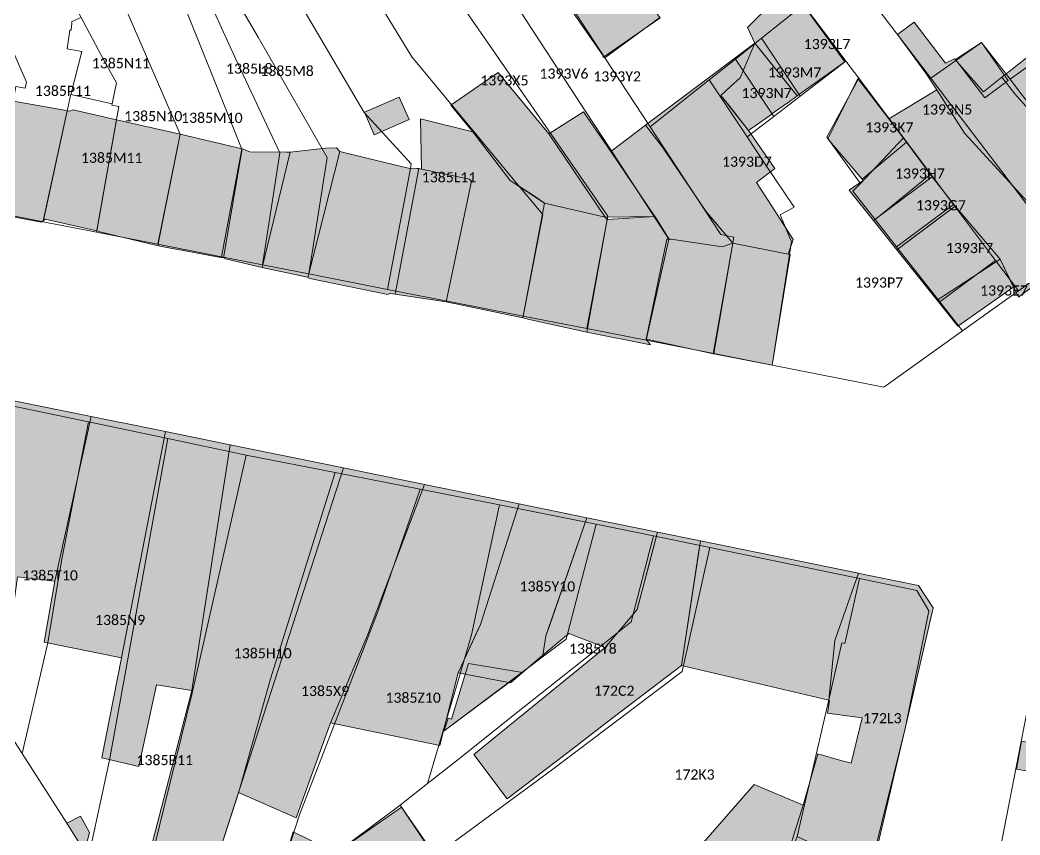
# Model space of a CAD drawing. Header units: metres. Extents: x 113120 to 240396, y 120329 to 242116.
# Drawn here: x 119753.7 to 119832.6, y 121704.6 to 121769 of the extents above; entities that cross this region are included whole.
import ezdxf

# ---------------------------------------------------------------- set-up
doc = ezdxf.new("R2010")
doc.units = ezdxf.units.M
doc.header["$LTSCALE"] = 3
for name, color, linetype, lineweight in [('Bpn_CaPa', 78, 'Continuous', 0), ('Bpn_ReBu', 4, 'Continuous', 0), ('Bpt_CaNu', 7, 'Continuous', 0), ('Hachure bâtiment', 11, 'Continuous', 0)]:
    doc.layers.add(name, color=color, linetype=linetype, lineweight=lineweight)
doc.styles.add('Legend', font='')
doc.styles.get('Legend').set_extended_font_data('Calibri')

msp = doc.modelspace()

# ---------------------------------------------------------------- hatches: boundary and pattern name
at = {"layer": 'Hachure bâtiment'}
h = msp.add_hatch(color=256, dxfattribs=at)
h.dxf.hatch_style = 1
h.paths.add_polyline_path([(119847.075, 121757.809), (119837.643, 121769.505), (119833.59, 121774.258), (119831.157, 121777.885), (119836.876, 121779.522), (119851.268, 121760.913), (119851.272, 121760.907)])
h.paths.add_polyline_path([(119831.72, 121764.168), (119829.87, 121762.801), (119827.562, 121765.843), (119829.62, 121767.184)], flags=16)
h = msp.add_hatch(color=256, dxfattribs=at)
h.dxf.hatch_style = 1
h.paths.add_polyline_path([(119804.231, 121769.129), (119804.048, 121768.997), (119799.754, 121766.029), (119799.744, 121766.022), (119799.678, 121766.192), (119797.091, 121769.908), (119801.398, 121772.938)])
h = msp.add_hatch(color=256, dxfattribs=at)
h.dxf.hatch_style = 1
h.paths.add_polyline_path([(119815.145, 121770.67), (119818.828, 121765.649), (119815.058, 121762.959), (119811.711, 121767.117), (119811.122, 121768.348), (119814.227, 121771.487)])
h = msp.add_hatch(color=256, dxfattribs=at)
h.dxf.hatch_style = 1
h.paths.add_polyline_path([(119831.72, 121764.168), (119829.87, 121762.801), (119827.562, 121765.843), (119829.62, 121767.184)], flags=16)
h.paths.add_polyline_path([(119827.37, 121761.397), (119826.075, 121763.433), (119825.221, 121764.752), (119822.973, 121767.8), (119824.303, 121768.779), (119826.763, 121765.532), (119827.465, 121765.887), (119829.764, 121763.286), (119831.217, 121764.433), (119832.236, 121763.11), (119834.615, 121760.462), (119841.277, 121753.528), (119839.91, 121752.519), (119839.531, 121752.239), (119837.8, 121750.962), (119837.07, 121750.423), (119828.254, 121760.009)])
h = msp.add_hatch(color=256, dxfattribs=at)
h.dxf.hatch_style = 1
h.paths.add_polyline_path([(119804.425, 121758.91), (119803.077, 121760.634), (119811.711, 121767.117), (119810.558, 121764.384), (119809.797, 121763.693), (119809.036, 121763.001), (119811.221, 121760.221), (119813.298, 121757.208), (119811.831, 121756.125), (119813.039, 121754.248), (119814.744, 121751.602), (119814.35, 121750.446), (119809.967, 121751.317), (119808.188, 121753.436), (119807.833, 121753.859)])
h = msp.add_hatch(color=256, dxfattribs=at)
h.dxf.hatch_style = 1
h.paths.add_polyline_path([(119810.558, 121764.384), (119811.711, 121767.117), (119812.495, 121766.143), (119815.058, 121762.959), (119814.927, 121762.865), (119814.481, 121762.547), (119814.41, 121762.496), (119813.245, 121761.665), (119812.866, 121761.394), (119811.221, 121760.221), (119809.647, 121762.223), (119809.036, 121763.001), (119809.797, 121763.693)])
h = msp.add_hatch(color=256, dxfattribs=at)
h.dxf.hatch_style = 1
h.paths.add_polyline_path([(119831.72, 121764.168), (119829.87, 121762.801), (119827.562, 121765.843), (119829.62, 121767.184)], flags=16)
h.paths.add_polyline_path([(119826.075, 121763.433), (119828.254, 121760.009), (119837.07, 121750.423), (119832.517, 121747.061), (119831.072, 121750.063), (119827.531, 121754.24), (119825.715, 121756.562), (119823.683, 121759.307), (119822.288, 121761.151)])
h = msp.add_hatch(color=256, dxfattribs=at)
h.dxf.hatch_style = 1
h.paths.add_polyline_path([(119841.277, 121753.528), (119834.615, 121760.462), (119832.236, 121763.11), (119831.217, 121764.433), (119832.031, 121765.075), (119834.17, 121766.764), (119837.945, 121763.316), (119843.88, 121755.449)])
h.paths.add_polyline_path([(119831.72, 121764.168), (119829.87, 121762.801), (119827.562, 121765.843), (119829.62, 121767.184)], flags=16)
h = msp.add_hatch(color=256, dxfattribs=at)
h.dxf.hatch_style = 1
h.paths.add_polyline_path([(119787.708, 121762.216), (119791.44, 121764.802), (119795.441, 121759.959), (119799.886, 121753.369), (119795.111, 121754.487), (119792.378, 121756.281), (119789.444, 121760.127)])
h = msp.add_hatch(color=256, dxfattribs=at)
h.dxf.hatch_style = 1
h.paths.add_polyline_path([(119819.852, 121764.343), (119822.288, 121761.151), (119823.683, 121759.307), (119820.175, 121756.37), (119817.485, 121759.555)])
h = msp.add_hatch(color=256, dxfattribs=at)
h.dxf.hatch_style = 1
h.paths.add_polyline_path([(119757.189, 121761.829), (119757.41, 121761.787), (119755.519, 121753.089), (119755.377, 121752.969), (119751.516, 121753.687), (119753.172, 121762.546)])
h = msp.add_hatch(color=256, dxfattribs=at)
h.dxf.hatch_style = 1
h.paths.add_polyline_path([(119784.403, 121761.101), (119781.653, 121759.868), (119780.877, 121761.662), (119783.62, 121762.868)])
h = msp.add_hatch(color=256, dxfattribs=at)
h.dxf.hatch_style = 1
h.paths.add_polyline_path([(119761.299, 121761.077), (119759.742, 121752.291), (119755.672, 121753.218), (119755.519, 121753.089), (119757.41, 121761.787), (119757.581, 121761.754), (119757.884, 121761.849)])
h = msp.add_hatch(color=256, dxfattribs=at)
h.dxf.hatch_style = 1
h.paths.add_polyline_path([(119798.173, 121761.704), (119800.329, 121758.57), (119803.81, 121753.439), (119799.886, 121753.369), (119795.441, 121759.959)])
h = msp.add_hatch(color=256, dxfattribs=at)
h.dxf.hatch_style = 1
h.paths.add_polyline_path([(119766.336, 121759.94), (119764.553, 121751.133), (119764.376, 121751.175), (119759.977, 121752.227), (119759.742, 121752.291), (119761.299, 121761.077)])
h = msp.add_hatch(color=256, dxfattribs=at)
h.dxf.hatch_style = 1
h.paths.add_polyline_path([(119794.297, 121755.022), (119795.111, 121754.487), (119793.387, 121745.421), (119787.327, 121746.678), (119789.333, 121756.225), (119789.17, 121756.371), (119785.394, 121757.18), (119785.303, 121761.133), (119789.444, 121760.127), (119790, 121759.399), (119792.378, 121756.281)])
h = msp.add_hatch(color=256, dxfattribs=at)
h.dxf.hatch_style = 1
h.paths.add_polyline_path([(119805.094, 121751.638), (119804.928, 121751.647), (119804.917, 121751.664), (119803.939, 121753.249), (119803.945, 121753.253), (119803.951, 121753.256), (119803.822, 121753.439), (119803.81, 121753.439), (119800.329, 121758.57), (119803.077, 121760.634), (119804.425, 121758.91), (119805.192, 121757.774), (119807.833, 121753.859), (119809.967, 121751.317), (119809.133, 121751.037)])
h = msp.add_hatch(color=256, dxfattribs=at)
h.dxf.hatch_style = 1
h.paths.add_polyline_path([(119771.228, 121758.785), (119769.75, 121750.157), (119769.534, 121750.197), (119764.724, 121751.095), (119764.553, 121751.133), (119766.336, 121759.94)])
h = msp.add_hatch(color=256, dxfattribs=at)
h.dxf.hatch_style = 1
h.paths.add_polyline_path([(119823.675, 121759.3), (119823.683, 121759.307), (119825.715, 121756.562), (119821.084, 121753.104), (119819.158, 121755.518), (119820.258, 121756.272), (119820.175, 121756.37)])
h = msp.add_hatch(color=256, dxfattribs=at)
h.dxf.hatch_style = 1
h.paths.add_polyline_path([(119771.821, 121758.548), (119774.722, 121758.5), (119775.019, 121758.504), (119772.805, 121749.404), (119769.908, 121750.089), (119769.75, 121750.157), (119771.228, 121758.785)])
h = msp.add_hatch(color=256, dxfattribs=at)
h.dxf.hatch_style = 1
h.paths.add_polyline_path([(119778.926, 121758.568), (119776.404, 121748.605), (119776.245, 121748.673), (119772.805, 121749.404), (119775.019, 121758.504), (119777.831, 121758.815), (119778.678, 121758.863)])
h = msp.add_hatch(color=256, dxfattribs=at)
h.dxf.hatch_style = 1
h.paths.add_polyline_path([(119780.955, 121758.072), (119784.566, 121757.19), (119785.028, 121757.216), (119785.182, 121757.225), (119783.318, 121747.286), (119782.886, 121747.352), (119782.737, 121747.266), (119776.562, 121748.537), (119776.404, 121748.605), (119778.926, 121758.568)])
h = msp.add_hatch(color=256, dxfattribs=at)
h.dxf.hatch_style = 1
h.paths.add_polyline_path([(119785.394, 121757.18), (119789.17, 121756.371), (119789.333, 121756.225), (119787.327, 121746.678), (119783.318, 121747.286), (119785.182, 121757.225)])
h = msp.add_hatch(color=256, dxfattribs=at)
h.dxf.hatch_style = 1
h.paths.add_polyline_path([(119827.531, 121754.24), (119822.922, 121750.801), (119821.084, 121753.104), (119825.715, 121756.562)])
h = msp.add_hatch(color=256, dxfattribs=at)
h.dxf.hatch_style = 1
h.paths.add_polyline_path([(119799.886, 121753.369), (119800.051, 121753.185), (119798.437, 121744.292), (119793.795, 121745.326), (119793.624, 121745.366), (119793.387, 121745.421), (119795.111, 121754.487)])
h = msp.add_hatch(color=256, dxfattribs=at)
h.dxf.hatch_style = 1
h.paths.add_polyline_path([(119822.925, 121750.804), (119823.575, 121751.288), (119827.531, 121754.24), (119831.072, 121750.063), (119826.102, 121746.816), (119822.922, 121750.801)])
h = msp.add_hatch(color=256, dxfattribs=at)
h.dxf.hatch_style = 1
h.paths.add_polyline_path([(119804.928, 121751.647), (119804.759, 121751.645), (119803.138, 121743.736), (119803.472, 121743.292), (119798.437, 121744.292), (119800.051, 121753.185), (119803.822, 121753.439)])
h = msp.add_hatch(color=256, dxfattribs=at)
h.dxf.hatch_style = 1
h.paths.add_polyline_path([(119805.094, 121751.638), (119809.133, 121751.037), (119809.967, 121751.317), (119808.419, 121742.57), (119808.199, 121742.618), (119803.138, 121743.736), (119804.759, 121751.645), (119804.928, 121751.647)])
h = msp.add_hatch(color=256, dxfattribs=at)
h.dxf.hatch_style = 1
h.paths.add_polyline_path([(119814.35, 121750.446), (119814.499, 121750.416), (119813.125, 121741.988), (119813.065, 121741.675), (119808.6, 121742.544), (119808.419, 121742.57), (119809.967, 121751.317)])
h = msp.add_hatch(color=256, dxfattribs=at)
h.dxf.hatch_style = 1
h.paths.add_polyline_path([(119827.747, 121744.756), (119826.102, 121746.816), (119830.553, 121749.723), (119831.072, 121750.063), (119832.135, 121747.854), (119832.002, 121747.759), (119829.772, 121746.185)])
h = msp.add_hatch(color=256, dxfattribs=at)
h.dxf.hatch_style = 1
h.paths.add_polyline_path([(119755.28, 121738.455), (119759.301, 121737.632), (119756.421, 121724.607), (119753.472, 121724.95), (119753.133, 121722.42), (119749.925, 121722.703), (119749.931, 121724.413), (119750.074, 121725.346), (119752.19, 121739.087), (119752.569, 121739.009)])
h = msp.add_hatch(color=256, dxfattribs=at)
h.dxf.hatch_style = 1
h.paths.add_polyline_path([(119755.577, 121719.793), (119756.421, 121724.607), (119759.301, 121737.632), (119760.849, 121737.316), (119762.577, 121736.962), (119765.176, 121736.43), (119761.695, 121718.559)])
h = msp.add_hatch(color=256, dxfattribs=at)
h.dxf.hatch_style = 1
h.paths.add_polyline_path([(119761.378, 121716.948), (119761.695, 121718.559), (119765.177, 121736.43), (119768.631, 121735.724), (119770.289, 121735.385), (119767.252, 121715.968), (119764.45, 121716.435), (119763.052, 121709.987), (119760.143, 121710.666)])
h = msp.add_hatch(color=256, dxfattribs=at)
h.dxf.hatch_style = 1
h.paths.add_polyline_path([(119770.289, 121735.385), (119779.215, 121733.559), (119770.924, 121707.927), (119766.388, 121693.774), (119764.711, 121692.925), (119762.309, 121696.884), (119767.252, 121715.968)])
h = msp.add_hatch(color=256, dxfattribs=at)
h.dxf.hatch_style = 1
h.paths.add_polyline_path([(119785.631, 121732.247), (119781.125, 121720.356), (119780.259, 121718.304), (119778.197, 121713.418), (119775.488, 121705.922), (119770.924, 121707.927), (119779.215, 121733.559)])
h = msp.add_hatch(color=256, dxfattribs=at)
h.dxf.hatch_style = 1
h.paths.add_polyline_path([(119793.092, 121730.721), (119790.034, 121721.195), (119789.779, 121720.642), (119788.276, 121717.38), (119787.195, 121713.117), (119786.822, 121711.645), (119778.197, 121713.418), (119781.125, 121720.356), (119785.631, 121732.247)])
h = msp.add_hatch(color=256, dxfattribs=at)
h.dxf.hatch_style = 1
h.paths.add_polyline_path([(119792.417, 121716.581), (119788.276, 121717.38), (119790.034, 121721.195), (119793.092, 121730.721), (119798.446, 121729.626), (119795.213, 121720.298), (119794.979, 121718.76)])
h = msp.add_hatch(color=256, dxfattribs=at)
h.dxf.hatch_style = 1
h.paths.add_polyline_path([(119794.979, 121718.76), (119795.213, 121720.298), (119795.488, 121721.091), (119798.446, 121729.626), (119804.018, 121728.486), (119803.329, 121725.86), (119802.808, 121723.876), (119802.419, 121722.393), (119802.418, 121722.39), (119802.416, 121722.381), (119799.9, 121719.373), (119797.019, 121720.495)])
h = msp.add_hatch(color=256, dxfattribs=at)
h.dxf.hatch_style = 1
h.paths.add_polyline_path([(119802.416, 121722.381), (119804.019, 121728.486), (119807.414, 121727.792), (119807.243, 121726.672), (119807.029, 121725.278), (119805.907, 121717.967), (119800.083, 121713.501), (119797.271, 121711.343), (119792.155, 121707.419), (119789.513, 121710.912), (119793.068, 121713.807), (119799.9, 121719.373)])
h = msp.add_hatch(color=256, dxfattribs=at)
h.dxf.hatch_style = 1
h.paths.add_polyline_path([(119817.551, 121715.214), (119817.549, 121715.206), (119805.907, 121717.967), (119807.414, 121727.792), (119819.883, 121725.241), (119818.038, 121719.938)])
h = msp.add_hatch(color=256, dxfattribs=at)
h.dxf.hatch_style = 1
h.paths.add_polyline_path([(119819.883, 121725.241), (119820.355, 121725.145), (119820.877, 121725.038), (119822.828, 121724.639), (119824.635, 121724.27), (119825.801, 121722.513), (119823.657, 121713.321), (119822.716, 121709.29), (119820.696, 121700.631), (119817.193, 121701.523), (119815.921, 121701.846), (119815.161, 121702.04), (119814.785, 121702.136), (119814.492, 121702.21), (119814.087, 121702.313), (119815.538, 121706.924), (119816.673, 121710.967), (119816.73, 121710.951), (119816.962, 121710.886), (119818.223, 121710.536), (119819.317, 121710.233), (119820.188, 121713.809), (119817.63, 121714.168), (119817.621, 121714.169), (119817.446, 121714.194), (119817.613, 121715.191), (119817.55, 121715.206), (119818.038, 121719.938)])
h = msp.add_hatch(color=256, dxfattribs=at)
h.dxf.hatch_style = 1
h.paths.add_polyline_path([(119793.36, 121717.408), (119787.186, 121712.801), (119787.486, 121713.785), (119787.753, 121713.718), (119789.103, 121718.101)])
h = msp.add_hatch(color=256, dxfattribs=at)
h.dxf.hatch_style = 1
h.paths.add_polyline_path([(119835.753, 121702.618), (119833.084, 121702.939), (119834.302, 121709.416), (119836.603, 121709.018)], flags=16)
h.paths.add_polyline_path([(119842.843, 121710.141), (119847.753, 121709.251), (119847.653, 121708.901), (119852.382, 121707.971), (119859.254, 121706.621), (119858.72, 121703.118), (119852.52, 121704.001), (119851.86, 121699.564), (119849.82, 121699.668), (119850.353, 121705.718), (119848.12, 121706.118), (119847.02, 121702.318), (119845.103, 121702.651), (119845.57, 121705.468), (119842.17, 121706.468), (119840.27, 121696.818), (119836.253, 121697.601), (119836.136, 121696.179), (119830.448, 121697.296), (119831.603, 121703.118), (119835.753, 121702.618), (119836.603, 121709.018), (119832.37, 121709.751), (119832.77, 121711.968)])
h = msp.add_hatch(color=256, dxfattribs=at)
h.dxf.hatch_style = 1
h.paths.add_polyline_path([(119814.087, 121702.313), (119809.137, 121702.507), (119807.279, 121703.558), (119811.659, 121708.555), (119815.538, 121706.924)])
h = msp.add_hatch(color=256, dxfattribs=at)
h.dxf.hatch_style = 1
h.paths.add_polyline_path([(119786.744, 121702.36), (119781.27, 121698.568), (119791.27, 121683.251), (119793.286, 121684.651), (119796.67, 121680.451), (119793.47, 121678.068), (119791.953, 121680.168), (119791.62, 121680.201), (119789.07, 121677.418), (119774.686, 121700.026), (119773.953, 121700.668), (119775.253, 121704.818), (119778.653, 121703.151), (119783.803, 121706.768)])
h = msp.add_hatch(color=256, dxfattribs=at)
h.dxf.hatch_style = 1
h.paths.add_polyline_path([(119759.17, 121704.768), (119758.77, 121703.268), (119757.37, 121705.501), (119758.47, 121706.051)])

# ---------------------------------------------------------------- linework, layer by layer
at = {"layer": 'Bpn_CaPa'}
for points in [[(119741.32, 121782.6), (119745.081, 121784.914), (119751.139, 121771.037), (119751.383, 121770.478), (119752.851, 121767.116), (119754.188, 121764.051), (119754.092, 121763.561), (119753.356, 121763.705), (119751.537, 121753.8), (119746.673, 121754.757), (119748.219, 121764.062), (119747.337, 121767.332), (119746.664, 121769.801), (119745.229, 121774.432), (119741.32, 121782.6)], [(119780.408, 121772.961), (119775.858, 121770.149), (119780.853, 121761.65), (119784.579, 121757.583), (119784.525, 121757.215), (119782.689, 121747.67), (119776.477, 121748.892), (119777.929, 121758.099), (119772.486, 121767.601), (119768.853, 121773.8), (119767.046, 121777.213), (119770.553, 121779.017), (119775.214, 121781.414), (119777.991, 121776.905), (119779.949, 121773.726), (119780.408, 121772.961)], [(119799.868, 121765.971), (119803.433, 121760.511), (119807.703, 121754.017), (119809.025, 121752.01), (119810.052, 121751.808), (119808.462, 121742.599), (119803.12, 121743.65), (119804.928, 121751.646), (119800.222, 121758.866), (119798.373, 121761.702), (119787.849, 121777.845), (119791, 121779.489), (119797.224, 121770.001), (119799.868, 121765.971)], [(119784.472, 121776.084), (119787.849, 121777.845), (119798.373, 121761.702), (119800.222, 121758.866), (119804.928, 121751.646), (119803.12, 121743.65), (119798.442, 121744.57), (119800.11, 121753.45), (119795.683, 121759.858), (119784.472, 121776.084)], [(119820.383, 121771.211), (119823.653, 121773.417), (119822.42, 121775.467), (119831.758, 121777.993), (119835.278, 121773.134), (119838.338, 121768.909), (119834.952, 121766.488), (119831.86, 121764.278), (119829.62, 121767.183), (119825.597, 121764.358), (119821.51, 121769.73), (119820.383, 121771.211)], [(119780.408, 121772.961), (119779.949, 121773.726), (119784.472, 121776.084), (119795.683, 121759.858), (119800.11, 121753.45), (119798.442, 121744.57), (119793.414, 121745.56), (119794.958, 121753.587), (119792.619, 121756.379), (119789.748, 121759.857), (119789.67, 121759.95), (119789.198, 121760.523), (119785.924, 121764.488), (119784.612, 121766.045), (119780.408, 121772.961)], [(119832.527, 121747.55), (119830.726, 121749.949), (119827.401, 121754.381), (119826.902, 121755.045), (119825.6, 121756.78), (119823.447, 121759.65), (119819.918, 121764.353), (119818.898, 121765.711), (119817.915, 121767.021), (119815.564, 121770.154), (119813.503, 121772.9), (119817.153, 121775.65), (119818.703, 121773.417), (119820.383, 121771.211), (119821.51, 121769.73), (119825.597, 121764.358), (119827.663, 121761.644), (119828.449, 121760.611), (119836.323, 121750.264), (119832.527, 121747.55)], [(119758.511, 121769.155), (119758.367, 121769.089), (119757.74, 121768.802), (119757.786, 121768.699), (119757.712, 121768.138), (119757.626, 121768.144), (119757.411, 121766.675), (119758.568, 121766.458), (119757.697, 121763.064), (119757.645, 121762.861), (119755.504, 121753.019), (119751.537, 121753.8), (119753.356, 121763.705), (119754.092, 121763.561), (119754.188, 121764.051), (119752.851, 121767.116), (119751.383, 121770.478), (119751.139, 121771.037), (119756.27, 121773.396), (119757.468, 121771.13), (119758.511, 121769.155)], [(119767.379, 121773.193), (119768.853, 121773.8), (119772.486, 121767.601), (119777.929, 121758.099), (119776.477, 121748.892), (119772.833, 121749.609), (119774.194, 121758.45), (119770.7, 121765.905), (119767.379, 121773.193)], [(119769.592, 121750.247), (119771.192, 121758.743), (119768.674, 121765.06), (119768.014, 121766.714), (119765.706, 121772.505), (119767.379, 121773.193), (119770.7, 121765.905), (119774.194, 121758.45), (119772.833, 121749.609), (119769.592, 121750.247)], [(119780.408, 121772.961), (119784.612, 121766.045), (119785.924, 121764.488), (119789.198, 121760.523), (119789.67, 121759.95), (119789.748, 121759.857), (119792.619, 121756.379), (119794.958, 121753.587), (119793.414, 121745.56), (119789.715, 121746.287), (119782.689, 121747.67), (119784.525, 121757.215), (119784.579, 121757.583), (119780.853, 121761.65), (119775.858, 121770.149), (119780.408, 121772.961)], [(119799.868, 121765.971), (119797.224, 121770.001), (119801.329, 121773.031), (119804.214, 121769.152), (119799.868, 121765.971)], [(119759.724, 121752.189), (119761.482, 121762.106), (119760.942, 121762.213), (119760.965, 121762.331), (119761.29, 121763.979), (119760.298, 121765.773), (119758.511, 121769.155), (119757.468, 121771.13), (119761.02, 121772.217), (119761.614, 121770.82), (119762.37, 121769.04), (119766.336, 121759.939), (119764.574, 121751.235), (119759.724, 121752.189)], [(119769.592, 121750.247), (119764.574, 121751.235), (119766.336, 121759.939), (119762.37, 121769.04), (119761.614, 121770.82), (119765.706, 121772.505), (119768.014, 121766.714), (119768.674, 121765.06), (119771.192, 121758.743), (119769.592, 121750.247)], [(119815.294, 121762.935), (119812.245, 121767.515), (119815.564, 121770.154), (119817.915, 121767.021), (119818.898, 121765.711), (119815.294, 121762.935)], [(119760.965, 121762.331), (119757.697, 121763.064), (119758.568, 121766.458), (119757.411, 121766.675), (119757.626, 121768.144), (119757.712, 121768.138), (119757.786, 121768.699), (119757.74, 121768.802), (119758.367, 121769.089), (119758.511, 121769.155), (119760.298, 121765.773), (119761.29, 121763.979), (119760.965, 121762.331)], [(119815.294, 121762.935), (119813.202, 121761.325), (119810.176, 121765.871), (119812.245, 121767.515), (119815.294, 121762.935)], [(119825.597, 121764.358), (119829.62, 121767.183), (119831.86, 121764.278), (119832.566, 121763.363), (119834.52, 121760.829), (119840.413, 121753.187), (119836.323, 121750.264), (119828.449, 121760.611), (119827.663, 121761.644), (119825.597, 121764.358)], [(119831.86, 121764.278), (119834.952, 121766.488), (119837.611, 121763.039), (119843.504, 121755.397), (119840.413, 121753.187), (119834.52, 121760.829), (119832.566, 121763.363), (119831.86, 121764.278)], [(119810.176, 121765.871), (119813.202, 121761.325), (119811.111, 121759.714), (119808.107, 121764.226), (119810.176, 121765.871)], [(119815.294, 121762.935), (119818.898, 121765.711), (119819.918, 121764.353), (119817.403, 121759.7), (119820.04, 121756.039), (119819.453, 121755.417), (119821.206, 121753.189), (119822.901, 121751.035), (119826.327, 121746.679), (119828.12, 121744.4), (119821.901, 121739.954), (119813.064, 121741.674), (119814.603, 121751.417), (119813.703, 121753.55), (119814.803, 121754.167), (119812.587, 121757.497), (119811.111, 121759.714), (119813.202, 121761.325), (119815.294, 121762.935)], [(119813.064, 121741.674), (119808.462, 121742.599), (119810.052, 121751.808), (119809.025, 121752.01), (119807.703, 121754.017), (119803.433, 121760.511), (119808.107, 121764.226), (119811.111, 121759.714), (119812.587, 121757.497), (119814.803, 121754.167), (119813.703, 121753.55), (119814.603, 121751.417), (119813.064, 121741.674)], [(119819.918, 121764.353), (119823.447, 121759.65), (119820.04, 121756.039), (119817.403, 121759.7), (119819.918, 121764.353)], [(119760.965, 121762.331), (119760.942, 121762.213), (119761.482, 121762.106), (119759.724, 121752.189), (119755.504, 121753.019), (119757.645, 121762.861), (119757.697, 121763.064), (119760.965, 121762.331)], [(119820.04, 121756.039), (119823.447, 121759.65), (119825.6, 121756.78), (119821.206, 121753.189), (119819.453, 121755.417), (119820.04, 121756.039)], [(119827.401, 121754.381), (119822.901, 121751.035), (119821.206, 121753.189), (119825.6, 121756.78), (119826.902, 121755.045), (119827.401, 121754.381)], [(119827.401, 121754.381), (119830.726, 121749.949), (119826.327, 121746.679), (119822.901, 121751.035), (119827.401, 121754.381)], [(119832.527, 121747.55), (119828.12, 121744.4), (119826.327, 121746.679), (119830.726, 121749.949), (119832.527, 121747.55)], [(119753.846, 121710.997), (119748.612, 121719.18), (119749.403, 121722.646), (119750.963, 121729.464), (119753.035, 121738.48), (119759.099, 121737.202), (119757.003, 121726.485), (119756.588, 121724.055), (119755.87, 121719.747), (119753.846, 121710.997)], [(119765.364, 121735.882), (119760.745, 121710.465), (119759.082, 121702.779), (119758.77, 121703.267), (119757.37, 121705.5), (119753.846, 121710.997), (119755.87, 121719.747), (119756.588, 121724.055), (119757.003, 121726.485), (119759.099, 121737.202), (119765.364, 121735.882)], [(119731.24, 121732.122), (119734.507, 121736.185), (119734.824, 121735.902), (119740.808, 121730.559), (119742.611, 121728.949), (119745.403, 121724.25), (119746.603, 121722.217), (119748.612, 121719.18), (119753.846, 121710.997), (119757.37, 121705.5), (119758.77, 121703.267), (119759.082, 121702.779), (119754.233, 121699.847), (119744.55, 121716.939), (119741.065, 121723.163), (119739.757, 121725.498), (119732.17, 121731.451), (119731.24, 121732.122)], [(119765.364, 121735.882), (119771.527, 121734.583), (119767.253, 121715.667), (119762.553, 121696.617), (119764.87, 121693.017), (119763.747, 121692.179), (119760.129, 121689.478), (119754.233, 121699.847), (119759.082, 121702.779), (119760.745, 121710.465), (119765.364, 121735.882)], [(119771.527, 121734.583), (119778.572, 121733.194), (119773.46, 121716.912), (119770.97, 121707.967), (119766.47, 121694.05), (119765.846, 121693.647), (119764.87, 121693.017), (119762.553, 121696.617), (119767.253, 121715.667), (119771.527, 121734.583)], [(119767.663, 121694.938), (119766.47, 121694.05), (119770.97, 121707.967), (119773.46, 121716.912), (119778.572, 121733.194), (119785.269, 121731.873), (119781.961, 121722.268), (119781.038, 121719.873), (119775.753, 121706.167), (119773.533, 121699.325), (119771.141, 121697.538), (119767.663, 121694.938)], [(119785.871, 121708.63), (119783.696, 121706.924), (119779.849, 121704.048), (119778.925, 121703.357), (119777.995, 121702.662), (119774.652, 121700.161), (119773.533, 121699.325), (119775.753, 121706.167), (119781.038, 121719.873), (119781.961, 121722.268), (119785.269, 121731.873), (119791.543, 121730.636), (119789.329, 121720.371), (119788.216, 121716.591), (119787.072, 121712.707), (119786.965, 121712.344), (119786.656, 121711.294), (119785.871, 121708.63)], [(119787.072, 121712.707), (119788.216, 121716.591), (119789.329, 121720.371), (119791.543, 121730.636), (119799.181, 121729.129), (119796.814, 121720.047), (119795.436, 121719.01), (119791.28, 121715.881), (119787.072, 121712.707)], [(119785.871, 121708.63), (119786.656, 121711.294), (119786.965, 121712.344), (119787.072, 121712.707), (119791.28, 121715.881), (119795.436, 121719.01), (119796.814, 121720.047), (119799.181, 121729.129), (119803.703, 121728.194), (119801.938, 121721.401), (119799.319, 121719.286), (119792.227, 121713.682), (119788.648, 121710.808), (119787.188, 121709.663), (119785.871, 121708.63)], [(119785.871, 121708.63), (119787.188, 121709.663), (119788.648, 121710.808), (119792.227, 121713.682), (119799.319, 121719.286), (119801.938, 121721.401), (119803.703, 121728.194), (119808.166, 121727.272), (119805.976, 121717.481), (119797.586, 121711.133), (119795.535, 121709.601), (119786.462, 121702.909), (119783.696, 121706.924), (119785.871, 121708.63)], [(119815.053, 121704.45), (119813.782, 121701.005), (119812.635, 121701.531), (119807.553, 121704.017), (119803.853, 121699.767), (119796.544, 121691.666), (119795.583, 121690.592), (119786.803, 121702.4), (119786.462, 121702.909), (119795.535, 121709.601), (119797.586, 121711.133), (119805.976, 121717.481), (119808.166, 121727.272), (119819.972, 121724.829), (119818.817, 121719.691), (119818.591, 121719.742), (119817.552, 121715.25), (119815.053, 121704.45)], [(119815.053, 121704.45), (119817.552, 121715.25), (119818.591, 121719.742), (119818.817, 121719.691), (119819.972, 121724.829), (119824.495, 121723.879), (119825.447, 121722.281), (119823.603, 121713.083), (119820.777, 121701.743), (119815.053, 121704.45)], [(119840.956, 121701.358), (119838.004, 121701.893), (119831.018, 121703.16), (119832.737, 121711.941), (119834.687, 121721.897), (119844.605, 121719.934), (119842.68, 121710.138), (119841.967, 121706.505), (119844.673, 121706.014), (119843.662, 121700.867), (119840.956, 121701.358)], [(119786.462, 121702.909), (119786.803, 121702.4), (119783.059, 121699.807), (119779.849, 121704.048), (119783.696, 121706.924), (119786.462, 121702.909)]]:
    msp.add_lwpolyline(points, close=True, dxfattribs=at)
at = {"layer": 'Bpn_ReBu'}
for points in [[(119804.231, 121769.129), (119804.048, 121768.997), (119799.754, 121766.029), (119799.744, 121766.022), (119799.678, 121766.192), (119797.091, 121769.908), (119801.398, 121772.938), (119804.231, 121769.129)], [(119815.145, 121770.67), (119818.828, 121765.649), (119815.058, 121762.959), (119811.711, 121767.117), (119811.122, 121768.348), (119814.227, 121771.487), (119815.145, 121770.67)], [(119827.37, 121761.397), (119826.075, 121763.433), (119825.221, 121764.752), (119822.973, 121767.8), (119824.303, 121768.779), (119826.763, 121765.532), (119827.465, 121765.887), (119829.764, 121763.286), (119831.217, 121764.433), (119832.236, 121763.11), (119834.615, 121760.462), (119841.277, 121753.528), (119839.91, 121752.519), (119839.531, 121752.239), (119837.8, 121750.962), (119837.07, 121750.423), (119828.254, 121760.009), (119827.37, 121761.397)], [(119804.425, 121758.91), (119803.077, 121760.634), (119811.711, 121767.117), (119810.558, 121764.384), (119809.797, 121763.693), (119809.036, 121763.001), (119811.221, 121760.221), (119813.298, 121757.208), (119811.831, 121756.125), (119813.039, 121754.248), (119814.744, 121751.602), (119814.35, 121750.446), (119809.967, 121751.317), (119808.188, 121753.436), (119807.833, 121753.859), (119804.425, 121758.91)], [(119810.558, 121764.384), (119811.711, 121767.117), (119812.495, 121766.143), (119815.058, 121762.959), (119814.927, 121762.865), (119814.481, 121762.547), (119814.41, 121762.496), (119813.245, 121761.665), (119812.866, 121761.394), (119811.221, 121760.221), (119809.647, 121762.223), (119809.036, 121763.001), (119809.797, 121763.693), (119810.558, 121764.384)], [(119831.72, 121764.168), (119829.87, 121762.801), (119827.562, 121765.843), (119829.62, 121767.184), (119831.72, 121764.168)], [(119841.277, 121753.528), (119834.615, 121760.462), (119832.236, 121763.11), (119831.217, 121764.433), (119832.031, 121765.075), (119834.17, 121766.764), (119837.945, 121763.316), (119843.88, 121755.449), (119841.277, 121753.528)], [(119787.708, 121762.216), (119791.44, 121764.802), (119795.441, 121759.959), (119799.886, 121753.369), (119795.111, 121754.487), (119792.378, 121756.281), (119789.444, 121760.127), (119787.708, 121762.216)], [(119819.852, 121764.343), (119822.288, 121761.151), (119823.683, 121759.307), (119820.175, 121756.37), (119817.485, 121759.555), (119819.852, 121764.343)], [(119826.075, 121763.433), (119828.254, 121760.009), (119837.07, 121750.423), (119832.517, 121747.061), (119831.072, 121750.063), (119827.531, 121754.24), (119825.715, 121756.562), (119823.683, 121759.307), (119822.288, 121761.151), (119826.075, 121763.433)], [(119757.189, 121761.829), (119757.41, 121761.787), (119755.519, 121753.089), (119755.377, 121752.969), (119751.516, 121753.687), (119753.172, 121762.546), (119757.189, 121761.829)], [(119784.403, 121761.101), (119781.653, 121759.868), (119780.877, 121761.662), (119783.62, 121762.868), (119784.403, 121761.101)], [(119761.299, 121761.077), (119759.742, 121752.291), (119755.672, 121753.218), (119755.519, 121753.089), (119757.41, 121761.787), (119757.581, 121761.754), (119757.884, 121761.849), (119761.299, 121761.077)], [(119798.173, 121761.704), (119800.329, 121758.57), (119803.81, 121753.439), (119799.886, 121753.369), (119795.441, 121759.959), (119798.173, 121761.704)], [(119766.336, 121759.94), (119764.553, 121751.133), (119764.376, 121751.175), (119759.977, 121752.227), (119759.742, 121752.291), (119761.299, 121761.077), (119766.336, 121759.94)], [(119794.297, 121755.022), (119795.111, 121754.487), (119793.387, 121745.421), (119787.327, 121746.678), (119789.333, 121756.225), (119789.17, 121756.371), (119785.394, 121757.18), (119785.303, 121761.133), (119789.444, 121760.127), (119790, 121759.399), (119792.378, 121756.281), (119794.297, 121755.022)], [(119805.094, 121751.638), (119804.928, 121751.647), (119804.917, 121751.664), (119803.939, 121753.249), (119803.945, 121753.253), (119803.951, 121753.256), (119803.822, 121753.439), (119803.81, 121753.439), (119800.329, 121758.57), (119803.077, 121760.634), (119804.425, 121758.91), (119805.192, 121757.774), (119807.833, 121753.859), (119809.967, 121751.317), (119809.133, 121751.037), (119805.094, 121751.638)], [(119771.228, 121758.785), (119769.75, 121750.157), (119769.534, 121750.197), (119764.724, 121751.095), (119764.553, 121751.133), (119766.336, 121759.94), (119771.228, 121758.785)], [(119823.675, 121759.3), (119823.683, 121759.307), (119825.715, 121756.562), (119821.084, 121753.104), (119819.158, 121755.518), (119820.258, 121756.272), (119820.175, 121756.37), (119823.675, 121759.3)], [(119771.821, 121758.548), (119774.722, 121758.5), (119775.019, 121758.504), (119772.805, 121749.404), (119769.908, 121750.089), (119769.75, 121750.157), (119771.228, 121758.785), (119771.821, 121758.548)], [(119778.926, 121758.568), (119776.404, 121748.605), (119776.245, 121748.673), (119772.805, 121749.404), (119775.019, 121758.504), (119777.831, 121758.815), (119778.678, 121758.863), (119778.926, 121758.568)], [(119780.955, 121758.072), (119784.566, 121757.19), (119785.028, 121757.216), (119785.182, 121757.225), (119783.318, 121747.286), (119782.886, 121747.352), (119782.737, 121747.266), (119776.562, 121748.537), (119776.404, 121748.605), (119778.926, 121758.568), (119780.955, 121758.072)], [(119785.394, 121757.18), (119789.17, 121756.371), (119789.333, 121756.225), (119787.327, 121746.678), (119783.318, 121747.286), (119785.182, 121757.225), (119785.394, 121757.18)], [(119827.531, 121754.24), (119822.922, 121750.801), (119821.084, 121753.104), (119825.715, 121756.562), (119827.531, 121754.24)], [(119799.886, 121753.369), (119800.051, 121753.185), (119798.437, 121744.292), (119793.795, 121745.326), (119793.624, 121745.366), (119793.387, 121745.421), (119795.111, 121754.487), (119799.886, 121753.369)], [(119822.925, 121750.804), (119823.575, 121751.288), (119827.531, 121754.24), (119831.072, 121750.063), (119826.102, 121746.816), (119822.922, 121750.801), (119822.925, 121750.804)], [(119804.928, 121751.647), (119804.759, 121751.645), (119803.138, 121743.736), (119803.472, 121743.292), (119798.437, 121744.292), (119800.051, 121753.185), (119803.822, 121753.439), (119804.928, 121751.647)], [(119805.094, 121751.638), (119809.133, 121751.037), (119809.967, 121751.317), (119808.419, 121742.57), (119808.199, 121742.618), (119803.138, 121743.736), (119804.759, 121751.645), (119804.928, 121751.647), (119805.094, 121751.638)], [(119814.35, 121750.446), (119814.499, 121750.416), (119813.125, 121741.988), (119813.065, 121741.675), (119808.6, 121742.544), (119808.419, 121742.57), (119809.967, 121751.317), (119814.35, 121750.446)], [(119827.747, 121744.756), (119826.102, 121746.816), (119830.553, 121749.723), (119831.072, 121750.063), (119832.135, 121747.854), (119832.002, 121747.759), (119829.772, 121746.185), (119827.747, 121744.756)], [(119755.28, 121738.455), (119759.301, 121737.632), (119756.421, 121724.607), (119753.472, 121724.95), (119753.133, 121722.42), (119749.925, 121722.703), (119749.931, 121724.413), (119750.074, 121725.346), (119752.19, 121739.087), (119752.569, 121739.009), (119755.28, 121738.455)], [(119755.577, 121719.793), (119756.421, 121724.607), (119759.301, 121737.632), (119760.849, 121737.316), (119762.577, 121736.962), (119765.176, 121736.43), (119761.695, 121718.559), (119755.577, 121719.793)], [(119761.378, 121716.948), (119761.695, 121718.559), (119765.177, 121736.43), (119768.631, 121735.724), (119770.289, 121735.385), (119767.252, 121715.968), (119764.45, 121716.435), (119763.052, 121709.987), (119760.143, 121710.666), (119761.378, 121716.948)], [(119770.289, 121735.385), (119779.215, 121733.559), (119770.924, 121707.927), (119766.388, 121693.774), (119764.711, 121692.925), (119762.309, 121696.884), (119767.252, 121715.968), (119770.289, 121735.385)], [(119785.631, 121732.247), (119781.125, 121720.356), (119780.259, 121718.304), (119778.197, 121713.418), (119775.488, 121705.922), (119770.924, 121707.927), (119779.215, 121733.559), (119785.631, 121732.247)], [(119793.092, 121730.721), (119790.034, 121721.195), (119789.779, 121720.642), (119788.276, 121717.38), (119787.195, 121713.117), (119786.822, 121711.645), (119778.197, 121713.418), (119781.125, 121720.356), (119785.631, 121732.247), (119793.092, 121730.721)], [(119792.417, 121716.581), (119788.276, 121717.38), (119790.034, 121721.195), (119793.092, 121730.721), (119798.446, 121729.626), (119795.213, 121720.298), (119794.979, 121718.76), (119792.417, 121716.581)], [(119794.979, 121718.76), (119795.213, 121720.298), (119795.488, 121721.091), (119798.446, 121729.626), (119804.018, 121728.486), (119803.329, 121725.86), (119802.808, 121723.876), (119802.419, 121722.393), (119802.418, 121722.39), (119802.416, 121722.381), (119799.9, 121719.373), (119797.019, 121720.495), (119794.979, 121718.76)], [(119802.416, 121722.381), (119804.019, 121728.486), (119807.414, 121727.792), (119807.243, 121726.672), (119807.029, 121725.278), (119805.907, 121717.967), (119800.083, 121713.501), (119797.271, 121711.343), (119792.155, 121707.419), (119789.513, 121710.912), (119793.068, 121713.807), (119799.9, 121719.373), (119802.416, 121722.381)], [(119817.551, 121715.214), (119817.549, 121715.206), (119805.907, 121717.967), (119807.414, 121727.792), (119819.883, 121725.241), (119818.038, 121719.938), (119817.551, 121715.214)], [(119793.36, 121717.408), (119787.186, 121712.801), (119787.486, 121713.785), (119787.753, 121713.718), (119789.103, 121718.101), (119793.36, 121717.408)], [(119814.087, 121702.313), (119809.137, 121702.507), (119807.279, 121703.558), (119811.659, 121708.555), (119815.538, 121706.924), (119814.087, 121702.313)], [(119786.744, 121702.36), (119781.27, 121698.568), (119791.27, 121683.251), (119793.286, 121684.651), (119796.67, 121680.451), (119793.47, 121678.068), (119791.953, 121680.168), (119791.62, 121680.201), (119789.07, 121677.418), (119774.686, 121700.026), (119773.953, 121700.668), (119775.253, 121704.818), (119778.653, 121703.151), (119783.803, 121706.768), (119786.744, 121702.36)], [(119759.17, 121704.768), (119758.77, 121703.268), (119757.37, 121705.501), (119758.47, 121706.051), (119759.17, 121704.768)]]:
    msp.add_lwpolyline(points, close=True, dxfattribs=at)
for points in [[(119814.087, 121702.313), (119815.538, 121706.924), (119816.673, 121710.967), (119816.73, 121710.951), (119816.962, 121710.886), (119818.223, 121710.536), (119819.317, 121710.233), (119820.188, 121713.809), (119817.63, 121714.168), (119817.621, 121714.169), (119817.446, 121714.194), (119817.613, 121715.191), (119817.55, 121715.206), (119818.038, 121719.938), (119819.883, 121725.241), (119819.883, 121725.241), (119820.355, 121725.145), (119820.877, 121725.038), (119822.828, 121724.639), (119824.635, 121724.27), (119825.801, 121722.513), (119823.657, 121713.321), (119822.716, 121709.29), (119820.696, 121700.631)], [(119835.753, 121702.618), (119836.603, 121709.018), (119832.37, 121709.751), (119832.77, 121711.968), (119842.843, 121710.141), (119842.843, 121710.141), (119847.753, 121709.251), (119847.653, 121708.901), (119852.382, 121707.971), (119859.254, 121706.621), (119858.72, 121703.118)]]:
    msp.add_lwpolyline(points, dxfattribs=at)

# ---------------------------------------------------------------- texts
at = {"layer": 'Bpt_CaNu', "char_height": 0.8, "attachment_point": 7, "style": 'Legend'}
for s, insert in [('1393L7', (119815.572, 121766.646)), ('1385N11', (119759.35, 121765.13)), ('1385L8', (119769.95, 121764.706)), ('1385M8', (119772.654, 121764.522)), ('1393V6', (119794.7, 121764.308)), ('1393Y2', (119798.951, 121764.092)), ('1393M7', (119812.735, 121764.403)), ('1393X5', (119790.03, 121763.777)), ('1385P11', (119754.853, 121762.946)), ('1393N7', (119810.655, 121762.775)), ('1385N10', (119761.901, 121760.951)), ('1385M10', (119766.403, 121760.814)), ('1393N5', (119824.913, 121761.476)), ('1393K7', (119820.425, 121760.061)), ('1385M11', (119758.493, 121757.658)), ('1393D7', (119809.118, 121757.349)), ('1385L11', (119785.407, 121756.118)), ('1393H7', (119822.778, 121756.419)), ('1393G7', (119824.425, 121753.908)), ('1393F7', (119826.794, 121750.53)), ('1393P7', (119819.615, 121747.805)), ('1393E7', (119829.498, 121747.175)), ('1385T10', (119753.855, 121724.668)), ('1385Y10', (119793.127, 121723.797)), ('1385N9', (119759.605, 121721.142)), ('1385Y8', (119797.033, 121718.879)), ('1385H10', (119770.563, 121718.512)), ('1385X9', (119775.87, 121715.53)), ('1385Z10', (119782.538, 121715.001)), ('172C2', (119799.009, 121715.551)), ('172L3', (119820.25, 121713.382)), ('1385B11', (119762.879, 121710.075)), ('172K3', (119805.359, 121708.931))]:
    msp.add_mtext(s, dxfattribs=dict(at, insert=insert))

doc.saveas('drawing.dxf')
